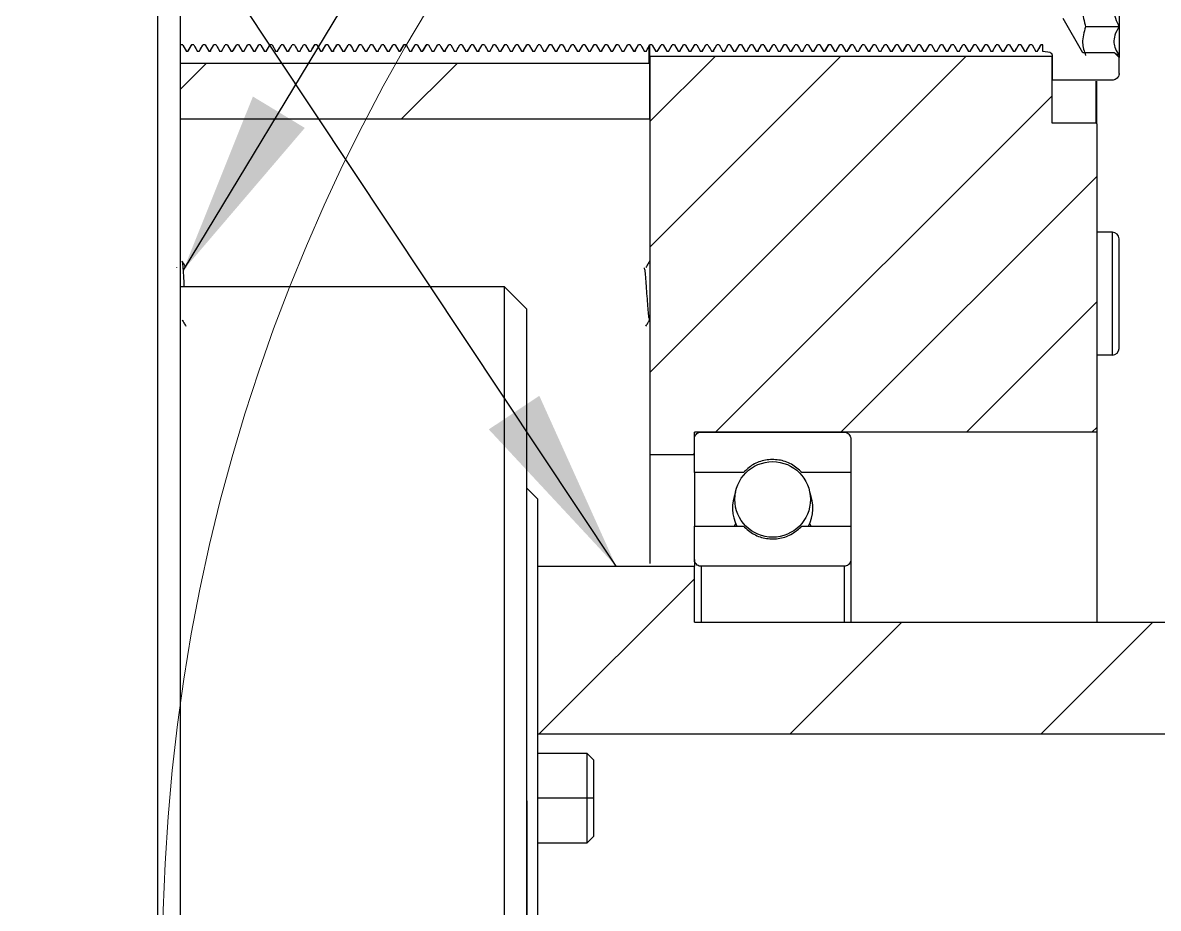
# Model space of a CAD drawing. Header units: millimetres. Extents: x -48 to 1187, y 2 to 839.
# Drawn here: x 652.18 to 672.51, y 746.84 to 762.69 of the extents above; entities that cross this region are included whole.
import ezdxf

# ---------------------------------------------------------------- set-up
doc = ezdxf.new("R2010")
doc.units = ezdxf.units.MM
doc.dimstyles.new('SLDDIMSTYLE0', dxfattribs={"dimtxt": 0.18, "dimasz": 3.302, "dimexe": 0, "dimexo": 0.0625, "dimgap": 0, "dimtad": 0, "dimtih": 1, "dimtoh": 1, "dimdec": 0, "dimrnd": 1e-09, "dimzin": 0, "dimdsep": 46, "dimtxsty": 'Standard', "dimsah": 1, "dimcen": 0.09, "dimadec": 0, "dimazin": 0, "dimtfac": 3.302, "dimtdec": 0, "dimtofl": 0, "dimtmove": 0, "dimatfit": 3, "dimfxl": 0, "dimfrac": 2, "dimtolj": 1, "dimtzin": 0, "dimarcsym": 0})

# ---------------------------------------------------------------- blocks, each defined once
blk = doc.blocks.new('SW_HATCH_0')
at = {"color": 0, "linetype": 'Continuous', "lineweight": 18}
for p, q in [((17.653, 242.159), (12, 236.506)), ((15.408, 242.159), (12, 238.751)), ((13.163, 242.159), (12, 240.997)), ((4.063, 242.039), (3.6, 241.577)), ((8.553, 242.039), (7.553, 241.039)), ((19.2, 241.461), (13.178, 235.439)), ((20, 240.016), (15.423, 235.439)), ((20, 237.771), (17.668, 235.439)), ((20, 235.526), (19.913, 235.439)), ((12.8, 235.061), (12.778, 235.039)), ((12.8, 232.816), (10.023, 230.039)), ((16.513, 232.039), (14.513, 230.039)), ((21.003, 232.039), (19.003, 230.039))]:
    blk.add_line(p, q, dxfattribs=at)

msp = doc.modelspace()

# ---------------------------------------------------------------- linework, layer by layer
at = {"color": 7, "linetype": 'Continuous', "lineweight": 25}
for p, q in [((671.804446, 763.278548), (671.804446, 762.619202)), ((671.158749, 762.150956), (670.804446, 762.764627)), ((671.804446, 762.619202), (671.204446, 762.619202)), ((671.804446, 762.619202), (671.804446, 762.105281)), ((655.046298, 762.293527), (655.006831, 762.293527)), ((655.046308, 762.292901), (655.112299, 762.178449)), ((655.140815, 762.179227), (655.112289, 762.179227)), ((655.140819, 762.178572), (655.20681, 762.293)), ((655.246323, 762.293527), (655.206806, 762.293527)), ((655.340833, 762.179227), (655.312314, 762.179227)), ((655.446347, 762.293527), (655.406824, 762.293527)), ((655.446326, 762.294305), (655.512317, 762.180194)), ((655.540868, 762.179227), (655.512339, 762.179227)), ((655.540846, 762.180173), (655.606837, 762.294288)), ((655.646321, 762.293527), (655.606859, 762.293527)), ((655.740846, 762.179227), (655.712282, 762.179227)), ((655.74081, 762.179328), (655.806801, 762.293608)), ((655.793233, 762.270111), (655.807038, 762.293527)), ((655.846302, 762.293527), (655.8068, 762.293527)), ((655.846337, 762.292846), (655.912328, 762.17838)), ((655.940814, 762.179227), (655.912293, 762.179227)), ((655.940847, 762.178305), (656.006838, 762.292785)), ((656.046329, 762.293527), (656.006806, 762.293527)), ((656.046347, 762.294055), (656.112338, 762.179884)), ((656.140842, 762.179227), (656.112355, 762.179227)), ((656.140865, 762.179758), (656.206856, 762.293954)), ((656.246398, 762.293527), (656.206867, 762.293527)), ((656.246302, 762.294048), (656.312293, 762.179875)), ((656.340925, 762.179227), (656.312304, 762.179227)), ((656.34082, 762.179983), (656.406812, 762.294135)), ((656.392486, 762.269354), (656.406834, 762.293663)), ((656.446297, 762.293527), (656.406826, 762.293527)), ((656.446312, 762.29284), (656.512303, 762.178373)), ((656.540813, 762.179227), (656.512288, 762.179227)), ((656.540822, 762.178477), (656.606813, 762.292923)), ((656.646327, 762.293527), (656.606804, 762.293527)), ((656.646353, 762.293485), (656.712345, 762.179175)), ((656.740837, 762.179227), (656.712318, 762.179227)), ((656.846343, 762.293527), (656.806828, 762.293527)), ((656.846322, 762.294304), (656.912313, 762.180193)), ((656.940864, 762.179227), (656.912334, 762.179227)), ((657.006562, 762.293841), (657.006771, 762.294195)), ((657.046313, 762.293527), (657.006855, 762.293527)), ((657.140838, 762.179227), (657.11228, 762.179227)), ((657.195583, 762.274076), (657.20705, 762.293527)), ((657.246305, 762.293527), (657.206797, 762.293527)), ((657.246341, 762.292908), (657.312332, 762.178458)), ((657.340816, 762.179227), (657.312296, 762.179227)), ((657.446329, 762.293527), (657.406808, 762.293527)), ((657.446344, 762.294122), (657.512335, 762.179967)), ((657.540843, 762.179227), (657.512354, 762.179227)), ((657.540862, 762.179855), (657.606854, 762.294032)), ((657.646387, 762.293527), (657.60687, 762.293527)), ((657.6463, 762.293972), (657.712291, 762.17978)), ((657.740871, 762.179227), (657.7123, 762.179227)), ((657.740818, 762.179903), (657.806809, 762.294071)), ((657.791145, 762.266971), (657.80688, 762.293634)), ((657.846296, 762.293527), (657.806821, 762.293527)), ((657.846316, 762.292793), (657.912307, 762.178315)), ((657.940812, 762.179227), (657.912287, 762.179227)), ((657.940826, 762.178396), (658.006817, 762.292858)), ((658.046331, 762.293527), (658.006803, 762.293527)), ((658.140841, 762.179227), (658.112322, 762.179227)), ((658.140868, 762.179134), (658.20686, 762.293452)), ((658.246338, 762.293527), (658.206832, 762.293527)), ((658.340859, 762.179227), (658.31233, 762.179227)), ((658.404087, 762.289563), (658.4066, 762.293817)), ((658.446306, 762.293527), (658.406851, 762.293527)), ((658.446297, 762.293272), (658.512288, 762.17891)), ((658.540831, 762.179227), (658.512278, 762.179227)), ((658.598534, 762.279081), (658.60705, 762.293527)), ((658.646307, 762.293527), (658.606795, 762.293527)), ((658.646344, 762.292982), (658.712335, 762.17855)), ((658.740819, 762.179227), (658.712299, 762.179227)), ((658.740855, 762.178431), (658.806846, 762.292887)), ((658.84633, 762.293527), (658.80681, 762.293527)), ((658.846341, 762.294179), (658.912332, 762.180038)), ((658.940844, 762.179227), (658.912353, 762.179227)), ((658.94086, 762.179941), (659.006851, 762.294102)), ((659.046352, 762.293527), (659.00687, 762.293527)), ((659.046298, 762.293889), (659.112289, 762.179676)), ((659.140906, 762.179227), (659.112295, 762.179227)), ((659.140815, 762.179811), (659.206807, 762.293997)), ((659.190302, 762.26544), (659.206874, 762.293527)), ((659.246296, 762.293527), (659.206816, 762.293527)), ((659.24632, 762.292762), (659.312311, 762.178277)), ((659.340812, 762.179227), (659.312287, 762.179227)), ((659.340829, 762.178331), (659.406821, 762.292806)), ((659.446335, 762.293527), (659.406803, 762.293527)), ((659.446353, 762.293686), (659.512344, 762.179425)), ((659.540845, 762.179227), (659.512326, 762.179227)), ((659.540869, 762.179261), (659.60686, 762.293554)), ((659.646334, 762.293527), (659.606836, 762.293527)), ((659.740855, 762.179227), (659.712325, 762.179227)), ((659.740835, 762.180184), (659.806826, 762.294297)), ((659.8015, 762.285087), (659.80664, 762.293789)), ((659.846304, 762.293527), (659.806846, 762.293527)), ((659.846299, 762.293174), (659.91229, 762.178789)), ((659.940823, 762.179227), (659.912295, 762.179227)), ((660.001956, 762.284904), (660.007039, 762.293527)), ((660.046311, 762.293527), (660.006794, 762.293527)), ((660.046347, 762.293066), (660.112338, 762.178654)), ((660.140822, 762.179227), (660.112302, 762.179227)), ((660.140858, 762.178519), (660.206849, 762.292957)), ((660.246331, 762.293527), (660.206813, 762.293527)), ((660.246338, 762.294227), (660.312329, 762.180096)), ((660.340845, 762.179227), (660.31235, 762.179227)), ((660.340857, 762.180016), (660.406848, 762.294162)), ((660.446345, 762.293527), (660.406869, 762.293527)), ((660.540997, 762.179227), (660.512291, 762.179227)), ((660.540813, 762.17971), (660.606805, 762.293916)), ((660.590002, 762.264837), (660.606926, 762.293527)), ((660.646297, 762.293527), (660.606812, 762.293527)), ((660.740811, 762.179227), (660.712288, 762.179227)), ((660.740834, 762.178286), (660.806825, 762.29277)), ((660.846339, 762.293527), (660.806803, 762.293527)), ((660.846352, 762.293782), (660.912344, 762.179544)), ((660.940849, 762.179227), (660.91233, 762.179227)), ((660.940869, 762.179385), (661.00686, 762.293655)), ((661.046424, 762.293527), (661.00684, 762.293527)), ((661.046311, 762.294234), (661.112303, 762.180106)), ((661.14085, 762.179227), (661.11232, 762.179227)), ((661.140831, 762.18016), (661.206822, 762.294278)), ((661.199047, 762.280832), (661.206684, 762.293762)), ((661.246301, 762.293527), (661.206842, 762.293527)), ((661.246301, 762.293082), (661.312292, 762.178674)), ((661.34082, 762.179227), (661.312292, 762.179227)), ((661.340813, 762.178827), (661.406805, 762.293205)), ((661.446314, 762.293527), (661.406811, 762.293527)), ((661.446349, 762.293157), (661.51234, 762.178768)), ((661.540825, 762.179227), (661.512306, 762.179227)), ((661.540861, 762.17862), (661.606852, 762.293038)), ((661.646331, 762.293527), (661.606816, 762.293527)), ((661.646334, 762.294263), (661.712325, 762.180142)), ((661.740846, 762.179227), (661.712347, 762.179227)), ((661.740854, 762.180079), (661.806845, 762.294213)), ((661.84632, 762.293527), (661.806866, 762.293527)), ((661.940862, 762.179227), (661.912288, 762.179227)), ((661.940812, 762.179601), (662.006803, 762.293828)), ((661.990281, 762.265229), (662.006971, 762.293527)), ((662.046298, 762.293527), (662.006808, 762.293527)), ((662.046328, 762.292759), (662.112319, 762.178272)), ((662.140812, 762.179227), (662.112289, 762.179227)), ((662.140838, 762.178264), (662.206829, 762.292752)), ((662.246342, 762.293527), (662.206803, 762.293527)), ((662.246351, 762.293873), (662.312342, 762.179657)), ((662.340853, 762.179227), (662.312333, 762.179227)), ((662.340868, 762.179506), (662.406859, 762.293752)), ((662.446418, 762.293527), (662.406844, 762.293527)), ((662.446308, 762.294189), (662.512299, 762.180049)), ((662.540846, 762.179227), (662.512315, 762.179227)), ((662.540828, 762.180121), (662.606819, 762.294246)), ((662.596774, 762.276875), (662.606729, 762.293732)), ((662.646299, 762.293527), (662.606837, 762.293527)), ((662.646304, 762.292997), (662.712295, 762.178568)), ((662.740817, 762.179227), (662.712291, 762.179227)), ((662.740816, 762.17871), (662.806807, 762.293111)), ((662.846318, 762.293527), (662.806808, 762.293527)), ((662.846351, 762.293254), (662.912342, 762.178888)), ((662.940828, 762.179227), (662.912309, 762.179227)), ((662.940864, 762.178731), (663.006855, 762.293128)), ((663.046352, 762.293527), (663.00682, 762.293527)), ((663.046331, 762.294289), (663.112322, 762.180174)), ((663.140846, 762.179227), (663.112344, 762.179227)), ((663.140851, 762.180129), (663.206842, 762.294253)), ((663.24633, 762.293527), (663.206863, 762.293527)), ((663.340855, 762.179227), (663.312285, 762.179227)), ((663.391167, 762.266666), (663.407007, 762.293527)), ((663.394446, 761.964627), (663.394446, 762.265611)), ((663.404446, 762.084627), (663.404446, 762.288542)), ((663.446299, 762.293527), (663.406804, 762.293527)), ((663.446332, 762.292786), (663.512323, 762.178306)), ((663.540813, 762.179227), (663.51229, 762.179227)), ((663.646327, 762.293527), (663.606804, 762.293527)), ((663.646349, 762.293958), (663.71234, 762.179762)), ((663.740856, 762.179227), (663.712352, 762.179227)), ((663.740867, 762.179621), (663.806858, 762.293844)), ((663.84641, 762.293527), (663.806847, 762.293527)), ((663.846305, 762.294133), (663.912296, 762.17998)), ((663.940935, 762.179227), (663.91231, 762.179227)), ((663.940824, 762.180069), (664.006816, 762.294204)), ((663.994721, 762.273286), (664.006774, 762.2937)), ((664.046298, 762.293527), (664.006832, 762.293527)), ((664.046307, 762.292921), (664.112298, 762.178474)), ((664.140815, 762.179227), (664.112289, 762.179227)), ((664.140818, 762.178601), (664.206809, 762.293023)), ((664.246322, 762.293527), (664.206806, 762.293527)), ((664.246352, 762.293354), (664.312344, 762.179012)), ((664.340832, 762.179227), (664.312313, 762.179227)), ((664.340866, 762.178849), (664.406857, 762.293223)), ((664.446348, 762.293527), (664.406823, 762.293527)), ((664.540846, 762.179227), (664.51234, 762.179227)), ((664.646323, 762.293527), (664.60686, 762.293527)), ((664.646295, 762.293503), (664.712286, 762.179198)), ((664.740848, 762.179227), (664.712282, 762.179227)), ((664.74081, 762.179363), (664.806801, 762.293636)), ((664.792689, 762.2692), (664.807033, 762.293527)), ((664.846301, 762.293527), (664.806801, 762.293527)), ((664.846336, 762.29283), (664.912327, 762.178361)), ((664.940814, 762.179227), (664.912292, 762.179227)), ((664.940846, 762.178293), (665.006837, 762.292775)), ((665.046328, 762.293527), (665.006805, 762.293527)), ((665.046347, 762.294035), (665.112338, 762.179858)), ((665.140842, 762.179227), (665.112355, 762.179227)), ((665.140865, 762.179729), (665.206856, 762.293931)), ((665.246464, 762.293527), (665.206864, 762.293527)), ((665.246303, 762.294068), (665.312294, 762.179899)), ((665.340928, 762.179227), (665.312306, 762.179227)), ((665.340821, 762.180004), (665.406812, 762.294152)), ((665.392934, 762.270145), (665.406821, 762.293671)), ((665.446297, 762.293527), (665.406827, 762.293527)), ((665.446311, 762.292856), (665.512302, 762.178393)), ((665.540814, 762.179227), (665.512288, 762.179227)), ((665.540821, 762.178502), (665.606812, 762.292944)), ((665.646326, 762.293527), (665.606805, 762.293527)), ((665.646353, 762.293456), (665.712344, 762.179139)), ((665.740836, 762.179227), (665.712317, 762.179227)), ((665.740867, 762.178972), (665.806858, 762.293322)), ((665.846344, 762.293527), (665.806827, 762.293527)), ((665.846323, 762.294306), (665.912314, 762.180195)), ((665.940865, 762.179227), (665.912336, 762.179227)), ((666.046315, 762.293527), (666.006856, 762.293527)), ((666.140841, 762.179227), (666.11228, 762.179227)), ((666.14081, 762.179238), (666.206801, 762.293536)), ((666.194858, 762.27285), (666.207048, 762.293527)), ((666.246304, 762.293527), (666.206798, 762.293527)), ((666.24634, 762.292889), (666.312331, 762.178435)), ((666.340816, 762.179227), (666.312295, 762.179227)), ((666.34085, 762.178342), (666.406841, 762.292815)), ((666.446329, 762.293527), (666.406807, 762.293527)), ((666.446345, 762.294104), (666.512336, 762.179944)), ((666.540843, 762.179227), (666.512355, 762.179227)), ((666.540863, 762.179829), (666.606854, 762.294011)), ((666.64639, 762.293527), (666.60687, 762.293527)), ((666.6463, 762.293994), (666.712291, 762.179808)), ((666.740919, 762.179227), (666.712301, 762.179227)), ((666.740818, 762.179926), (666.80681, 762.29409)), ((666.791473, 762.267558), (666.806867, 762.293642)), ((666.846296, 762.293527), (666.806822, 762.293527)), ((666.846314, 762.292805), (666.912306, 762.178329)), ((666.940812, 762.179227), (666.912287, 762.179227)), ((666.940825, 762.178417), (667.006816, 762.292875)), ((667.04633, 762.293527), (667.006803, 762.293527)), ((667.14084, 762.179227), (667.112321, 762.179227)), ((667.24634, 762.293527), (667.206831, 762.293527)), ((667.340861, 762.179227), (667.312331, 762.179227)), ((667.34084, 762.180195), (667.406831, 762.294306)), ((667.404833, 762.290851), (667.406589, 762.293824)), ((667.446308, 762.293527), (667.406852, 762.293527)), ((667.446297, 762.2933), (667.512288, 762.178945)), ((667.540833, 762.179227), (667.512279, 762.179227)), ((667.597652, 762.277582), (667.607051, 762.293527)), ((667.646307, 762.293527), (667.606796, 762.293527)), ((667.646343, 762.29296), (667.712334, 762.178523)), ((667.740818, 762.179227), (667.712298, 762.179227)), ((667.740854, 762.178409), (667.806845, 762.292869)), ((667.84633, 762.293527), (667.806809, 762.293527)), ((667.846342, 762.294164), (667.912333, 762.180019)), ((667.940844, 762.179227), (667.912353, 762.179227)), ((667.940861, 762.179918), (668.006852, 762.294083)), ((668.046353, 762.293527), (668.00687, 762.293527)), ((668.046298, 762.293913), (668.112289, 762.179706)), ((668.140909, 762.179227), (668.112297, 762.179227)), ((668.140816, 762.179838), (668.206807, 762.294019)), ((668.190485, 762.265778), (668.206859, 762.293527)), ((668.246296, 762.293527), (668.206818, 762.293527)), ((668.246318, 762.292769), (668.31231, 762.178285)), ((668.340812, 762.179227), (668.312287, 762.179227)), ((668.340828, 762.178348), (668.406819, 762.292819)), ((668.446334, 762.293527), (668.406803, 762.293527)), ((668.446353, 762.293658), (668.512345, 762.17939)), ((668.540844, 762.179227), (668.512325, 762.179227)), ((668.540869, 762.179225), (668.60686, 762.293526)), ((668.646335, 762.293527), (668.606835, 762.293527)), ((668.646316, 762.294277), (668.712307, 762.180158)), ((668.740856, 762.179227), (668.712326, 762.179227)), ((668.740836, 762.180189), (668.806827, 762.294301)), ((668.802214, 762.286324), (668.806629, 762.293797)), ((668.846304, 762.293527), (668.806848, 762.293527)), ((668.940826, 762.179227), (668.912295, 762.179227)), ((669.000955, 762.2832), (669.007043, 762.293527)), ((669.04631, 762.293527), (669.006794, 762.293527)), ((669.046346, 762.293042), (669.112337, 762.178624)), ((669.140821, 762.179227), (669.112301, 762.179227)), ((669.140857, 762.178493), (669.206848, 762.292936)), ((669.246331, 762.293527), (669.206812, 762.293527)), ((669.340845, 762.179227), (669.312351, 762.179227)), ((669.340858, 762.179996), (669.406849, 762.294146)), ((669.446347, 762.293527), (669.406869, 762.293527)), ((669.540871, 762.179227), (669.512293, 762.179227)), ((669.540814, 762.17974), (669.606805, 762.29394)), ((669.590029, 762.264908), (669.606912, 762.293527)), ((669.646297, 762.293527), (669.606813, 762.293527)), ((669.646323, 762.292752), (669.712314, 762.178263)), ((669.740811, 762.179227), (669.712288, 762.179227)), ((669.740832, 762.178297), (669.806823, 762.292779)), ((669.846338, 762.293527), (669.806803, 762.293527)), ((669.846353, 762.293755), (669.912344, 762.179511)), ((669.940848, 762.179227), (669.912329, 762.179227)), ((670.04633, 762.293527), (670.006839, 762.293527)), ((670.046312, 762.294245), (670.112304, 762.180119)), ((670.140852, 762.179227), (670.112321, 762.179227)), ((670.140832, 762.180169), (670.206823, 762.294285)), ((670.199733, 762.282023), (670.206679, 762.293783)), ((670.246303, 762.293527), (670.206843, 762.293527)), ((670.246301, 762.293115), (670.312292, 762.178716)), ((670.340824, 762.179227), (670.312294, 762.179227)), ((670.340816, 762.178919), (670.406807, 762.293279)), ((670.441645, 762.293527), (670.406815, 762.293527)), ((670.441645, 762.179227), (670.441645, 762.293527)), ((670.571392, 762.156349), (670.441645, 762.179227)), ((670.604446, 762.116957), (670.604446, 761.664627)), ((671.725297, 762.150956), (671.158749, 762.150956)), ((671.804446, 762.071807), (671.725297, 762.150956)), ((671.804446, 762.105281), (671.804446, 762.071807)), ((663.394446, 761.964627), (655.004446, 761.964627)), ((663.404446, 761.954627), (663.394446, 761.964627)), ((663.404446, 762.084627), (663.404446, 754.964627)), ((670.604446, 762.084627), (663.404446, 762.084627)), ((663.404446, 760.964627), (663.404446, 761.954627)), ((670.604446, 760.894427), (670.604446, 762.084627)), ((671.804446, 761.784627), (671.804446, 762.071807)), ((671.684446, 761.664627), (670.604446, 761.664627)), ((671.394446, 760.894427), (671.394446, 761.646407)), ((671.404446, 760.884427), (671.404446, 761.64607)), ((663.404446, 760.964627), (655.004446, 760.964627)), ((671.394446, 760.894427), (670.604446, 760.894427)), ((671.404446, 760.884427), (671.394446, 760.894427)), ((671.404446, 760.884427), (671.404446, 755.364627)), ((671.684446, 758.944021), (671.404446, 758.944021)), ((671.684446, 756.744021), (671.684446, 758.944021)), ((671.804446, 756.864021), (671.804446, 758.824021)), ((654.938199, 758.315121), (654.93539, 758.310294)), ((660.804446, 757.964627), (655.004446, 757.964627)), ((661.204446, 757.564627), (660.804446, 757.964627)), ((671.684446, 756.744021), (671.404446, 756.744021)), ((671.404446, 755.364627), (664.204446, 755.364627)), ((664.204446, 754.964627), (664.204446, 755.364627)), ((664.204446, 754.644627), (664.204446, 755.244627)), ((664.324446, 755.364627), (666.884446, 755.364627)), ((667.004446, 755.244627), (667.004446, 754.644627)), ((663.404446, 754.964627), (664.204446, 754.964627)), ((665.081282, 754.644627), (664.204446, 754.644627)), ((667.004446, 754.644627), (666.127609, 754.644627)), ((661.404446, 754.164627), (661.204446, 754.364627)), ((664.204446, 753.684627), (665.081282, 753.684627)), ((664.204446, 753.084627), (664.204446, 753.684627)), ((666.127609, 753.684627), (667.004446, 753.684627)), ((667.004446, 753.684627), (667.004446, 753.084627)), ((661.404446, 752.964627), (664.204446, 752.964627)), ((664.204446, 753.084627), (664.204446, 752.964627)), ((664.204446, 753.020494), (664.204446, 752.964627)), ((664.204446, 751.964627), (664.204446, 752.964627)), ((666.884446, 752.964627), (664.324446, 752.964627)), ((664.324446, 752.964627), (664.324446, 751.964627)), ((666.884446, 752.964627), (666.884446, 751.964627)), ((667.004446, 753.084627), (667.004446, 751.964627)), ((664.204446, 751.964627), (686.794446, 751.964627)), ((661.404446, 749.964627), (686.904446, 749.964627)), ((662.284446, 749.614627), (661.404446, 749.614627)), ((662.404446, 749.494627), (662.284446, 749.614627)), ((662.284446, 748.814627), (661.404446, 748.814627)), ((662.404446, 748.814627), (662.284446, 748.814627)), ((662.284446, 748.014627), (662.404446, 748.134627)), ((661.404446, 748.014627), (662.284446, 748.014627))]:
    msp.add_line(p, q, dxfattribs=at)
at = {"color": 7, "linetype": 'Continuous', "lineweight": 25, "flags": 128}
for points in [[(655.246353, 762.293383), (655.265161, 762.260796), (655.283969, 762.22821), (655.312344, 762.179048)], [(655.340866, 762.178883), (655.35967, 762.211472), (655.378474, 762.244061), (655.406857, 762.29325)], [(655.646295, 762.293475), (655.665106, 762.26089), (655.683917, 762.228305), (655.712286, 762.179162)], [(656.740868, 762.179008), (656.759675, 762.211595), (656.778482, 762.244182), (656.806859, 762.29335)], [(656.940842, 762.180191), (656.959678, 762.212762), (656.978514, 762.245332), (657.006833, 762.294303)], [(657.046296, 762.293373), (657.065104, 762.260786), (657.083911, 762.228199), (657.112287, 762.179035)], [(657.14081, 762.179202), (657.159622, 762.211787), (657.178434, 762.244371), (657.206801, 762.293507)], [(657.340851, 762.178359), (657.359643, 762.210955), (657.378434, 762.243551), (657.406842, 762.292828)], [(658.046354, 762.293586), (658.065168, 762.261004), (658.083982, 762.228421), (658.112345, 762.179301)], [(658.246318, 762.294292), (658.265154, 762.261722), (658.283989, 762.229151), (658.31231, 762.180178)], [(658.340839, 762.180195), (658.359674, 762.212765), (658.37851, 762.245336), (658.40683, 762.294306)], [(658.540811, 762.179075), (658.559619, 762.211662), (658.578428, 762.244248), (658.606802, 762.293405)], [(659.646315, 762.294269), (659.665149, 762.261698), (659.683984, 762.229127), (659.712306, 762.180149)], [(659.940812, 762.17895), (659.959618, 762.211537), (659.978423, 762.244125), (660.006803, 762.293304)], [(660.446296, 762.293799), (660.465117, 762.261219), (660.483937, 762.22864), (660.512287, 762.179565)], [(660.646324, 762.29275), (660.665113, 762.260153), (660.683902, 762.227556), (660.712315, 762.178262)], [(661.846295, 762.293704), (661.865113, 762.261123), (661.883931, 762.228542), (661.912287, 762.179446)], [(663.246295, 762.293605), (663.26511, 762.261022), (663.283924, 762.228439), (663.312286, 762.179323)], [(663.340811, 762.179485), (663.359629, 762.212065), (663.378448, 762.244645), (663.406802, 762.293734)], [(663.540842, 762.178266), (663.559631, 762.210863), (663.57842, 762.243461), (663.606833, 762.292754)], [(664.446327, 762.294303), (664.465163, 762.261733), (664.483998, 762.229162), (664.512318, 762.180191)], [(664.540847, 762.180165), (664.559682, 762.212736), (664.578517, 762.245307), (664.606838, 762.294282)], [(665.940843, 762.180187), (665.959679, 762.212758), (665.978514, 762.245328), (666.006835, 762.2943)], [(666.046296, 762.293401), (666.065104, 762.260815), (666.083913, 762.228229), (666.112287, 762.179071)], [(667.046354, 762.293558), (667.065167, 762.260975), (667.08398, 762.228391), (667.112345, 762.179266)], [(667.140868, 762.179099), (667.159678, 762.211684), (667.178487, 762.24427), (667.206859, 762.293424)], [(667.246319, 762.294297), (667.265155, 762.261726), (667.28399, 762.229156), (667.312311, 762.180184)], [(667.540811, 762.179111), (667.55962, 762.211697), (667.57843, 762.244282), (667.606802, 762.293434)], [(668.846298, 762.293201), (668.865101, 762.260612), (668.883904, 762.228022), (668.91229, 762.178822)], [(668.940812, 762.178985), (668.959618, 762.211572), (668.978425, 762.244159), (669.006803, 762.293332)], [(669.246339, 762.294214), (669.265172, 762.261642), (669.284005, 762.22907), (669.31233, 762.180081)], [(669.446297, 762.293824), (669.465118, 762.261246), (669.483939, 762.228667), (669.512288, 762.179597)], [(669.940869, 762.179351), (669.959684, 762.211933), (669.978499, 762.244515), (670.00686, 762.293627)], [(671.404446, 755.364627), (671.404446, 755.290505), (671.404446, 755.069309), (671.404446, 754.704526), (671.404446, 754.20191), (671.404446, 753.569387), (671.404446, 752.816932), (671.404446, 751.964627)], [(663.404446, 754.964627), (663.404446, 754.893659), (663.404446, 754.681875), (663.404446, 754.332615), (663.404446, 753.851387), (663.404446, 753.24578), (663.404446, 753.012783)], [(664.204446, 754.644627), (664.204446, 754.570368), (664.204446, 754.348863), (664.204446, 753.983901), (664.204446, 753.684627)], [(667.004446, 754.644627), (667.004446, 754.570368), (667.004446, 754.348863), (667.004446, 753.983901), (667.004446, 753.684627)], [(664.939836, 753.733533), (664.939253, 753.732128), (664.921927, 753.685874)], [(666.285953, 753.688862), (666.269639, 753.732128), (666.269056, 753.733532)], [(667.004446, 753.084627), (667.004446, 752.850934), (667.004446, 752.102314), (667.004446, 751.964627)]]:
    msp.add_lwpolyline(points, dxfattribs=at)
at = {"color": 7, "linetype": 'Continuous', "lineweight": 18}
msp.add_circle((687.404448, 745.964627), 32.716026, dxfattribs=at)
at = {"color": 7, "linetype": 'Continuous', "lineweight": 25}
msp.add_circle((665.604446, 754.160891), 0.67612, dxfattribs=at)
for centre, radius, start, end in [((671.684446, 758.824021), 0.12, 360, 90), ((671.684446, 756.864021), 0.12, 270, 360), ((665.604446, 754.010469), 0.72, 157.2145602, 207.1680809), ((665.604446, 754.010469), 0.72, 332.4965371, 22.7854305)]:
    msp.add_arc(centre, radius, start, end, dxfattribs=at)
for points in [[(654.604446, 745.964627), (654.604446, 746.802384), (654.604446, 748.477897), (654.604446, 750.948164), (654.604446, 753.333162), (654.604446, 755.59208), (654.604446, 757.686279), (654.604446, 759.579884), (654.604446, 761.240649), (654.604446, 762.639585), (654.604446, 763.7549), (654.604446, 764.559499), (654.604446, 765.069521), (654.604446, 765.132925), (654.604446, 765.164627)], [(655.004446, 745.964627), (655.004446, 746.78493), (655.004446, 748.425537), (655.004446, 750.84434), (655.004446, 753.179651), (655.004446, 755.391508), (655.004446, 757.442077), (655.004446, 759.296232), (655.004446, 760.922399), (655.004446, 762.29219), (655.004446, 763.384269), (655.004446, 764.172106), (655.004446, 764.671502), (655.004446, 764.733585), (655.004446, 764.764627)], [(660.804446, 745.964627), (660.804446, 746.750021), (660.804446, 748.320809), (660.804446, 750.586402), (660.804446, 752.674552), (660.804446, 754.504207), (660.804446, 756.008068), (660.804446, 757.117094), (660.804446, 757.830645), (660.804446, 757.919966), (660.804446, 757.964627)], [(661.204446, 745.964627), (661.204446, 746.723841), (661.204446, 748.24227), (661.204446, 750.432343), (661.204446, 752.450888), (661.204446, 754.219555), (661.204446, 755.673287), (661.204446, 756.745345), (661.204446, 757.435111), (661.204446, 757.521455), (661.204446, 757.564627)], [(661.404446, 745.964627), (661.404446, 746.501313), (661.404446, 747.574685), (661.404446, 749.12284), (661.404446, 750.549743), (661.404446, 751.800007), (661.404446, 752.827645), (661.404446, 753.585479), (661.404446, 754.073073), (661.404446, 754.134109), (661.404446, 754.164627)], [(662.284446, 748.814627), (662.284446, 748.919456), (662.284446, 749.129116), (662.284446, 749.393552), (662.284446, 749.578551), (662.284446, 749.602602), (662.284446, 749.614627)], [(662.404446, 748.814627), (662.404446, 748.903732), (662.404446, 749.081942), (662.404446, 749.306713), (662.404446, 749.463962), (662.404446, 749.484405), (662.404446, 749.494627)], [(661.204446, 748.764627), (661.204446, 748.722539), (661.204446, 748.638362), (661.204446, 747.990864), (661.204446, 747.065338), (661.204446, 746.331531), (661.204446, 745.964627)], [(662.284446, 748.014627), (662.284446, 748.026652), (662.284446, 748.050703), (662.284446, 748.235702), (662.284446, 748.500138), (662.284446, 748.709797), (662.284446, 748.814627)], [(662.404446, 748.134627), (662.404446, 748.144848), (662.404446, 748.165291), (662.404446, 748.322541), (662.404446, 748.547311), (662.404446, 748.725522), (662.404446, 748.814627)]]:
    msp.add_open_spline(points, degree=3, dxfattribs=at)
for points, knots in [([(671.204446, 763.278548), (671.175855, 763.156228), (671.12429, 762.93562), (671.179741, 762.716727), (671.204446, 762.619202)], [0, 0, 0, 0, 0.554465399, 1, 1, 1, 1]), ([(671.804446, 763.278548), (671.774934, 763.215359), (671.720527, 763.098869), (671.704796, 762.92261), (671.735675, 762.763408), (671.780285, 762.669864), (671.804446, 762.619202)], [0, 0, 0, 0, 0.300011479, 0.553082737, 0.757953882, 1, 1, 1, 1]), ([(671.204446, 762.619202), (671.175855, 762.523861), (671.12429, 762.35191), (671.179741, 762.181296), (671.204446, 762.105281)], [0, 0, 0, 0, 0.5544653994, 1, 1, 1, 1]), ([(671.804446, 762.619202), (671.774934, 762.56995), (671.720527, 762.479153), (671.704796, 762.34177), (671.735675, 762.217682), (671.780285, 762.144769), (671.804446, 762.105281)], [0, 0, 0, 0, 0.300011479, 0.553082737, 0.757953882, 1, 1, 1, 1]), ([(655.143905, 762.180995), (655.155013, 762.200174), (655.176745, 762.237697), (655.198499, 762.275195), (655.209135, 762.293527)], [0, 0, 0, 0, 0.511114153, 1, 1, 1, 1]), ([(655.343543, 762.181444), (655.35466, 762.200623), (655.376318, 762.237988), (655.398011, 762.275345), (655.408569, 762.293527)], [0, 0, 0, 0, 0.513298315, 1, 1, 1, 1]), ([(655.548167, 762.199717), (655.547488, 762.195111), (655.545046, 762.178559), (655.542619, 762.178947), (655.540868, 762.179227)], [0, 0, 0, 0, 0.278225247, 1, 1, 1, 1]), ([(655.748142, 762.199003), (655.747639, 762.195354), (655.745197, 762.177639), (655.742772, 762.178524), (655.740846, 762.179227)], [0, 0, 0, 0, 0.205962928, 1, 1, 1, 1]), ([(655.943593, 762.18078), (655.954705, 762.199973), (655.976468, 762.237562), (655.998262, 762.275138), (656.008927, 762.293527)], [0, 0, 0, 0, 0.510620406, 1, 1, 1, 1]), ([(656.143691, 762.182411), (656.154811, 762.201564), (656.176319, 762.238607), (656.197861, 762.275641), (656.208265, 762.293527)], [0, 0, 0, 0, 0.517042517, 1, 1, 1, 1]), ([(656.348304, 762.199276), (656.34778, 762.195495), (656.345314, 762.177691), (656.342859, 762.17855), (656.340925, 762.179227)], [0, 0, 0, 0, 0.212426634, 1, 1, 1, 1]), ([(656.54385, 762.180882), (656.554957, 762.200064), (656.576707, 762.237624), (656.598479, 762.27516), (656.609133, 762.293527)], [0, 0, 0, 0, 0.510692766, 1, 1, 1, 1]), ([(656.743552, 762.181582), (656.75467, 762.200757), (656.776307, 762.238076), (656.797978, 762.275387), (656.808514, 762.293527)], [0, 0, 0, 0, 0.513835973, 1, 1, 1, 1]), ([(656.948163, 762.200895), (656.946964, 762.19386), (656.944525, 762.179542), (656.942098, 762.179333), (656.940864, 762.179227)], [0, 0, 0, 0, 0.491279744, 1, 1, 1, 1]), ([(657.148126, 762.19896), (657.147626, 762.195332), (657.145187, 762.177631), (657.142764, 762.17852), (657.140838, 762.179227)], [0, 0, 0, 0, 0.204979451, 1, 1, 1, 1]), ([(657.343572, 762.180849), (657.354685, 762.200042), (657.376437, 762.237607), (657.39822, 762.27516), (657.408874, 762.293527)], [0, 0, 0, 0, 0.510918261, 1, 1, 1, 1]), ([(657.543722, 762.182518), (657.554843, 762.201668), (657.576334, 762.238676), (657.597859, 762.275674), (657.608246, 762.293527)], [0, 0, 0, 0, 0.517449895, 1, 1, 1, 1]), ([(657.748199, 762.199232), (657.74768, 762.195471), (657.745228, 762.177683), (657.742792, 762.178546), (657.740871, 762.179227)], [0, 0, 0, 0, 0.211447816, 1, 1, 1, 1]), ([(657.943793, 762.180789), (657.954902, 762.199975), (657.976665, 762.237565), (657.998453, 762.275134), (658.00912, 762.293527)], [0, 0, 0, 0, 0.510404741, 1, 1, 1, 1]), ([(658.143566, 762.181721), (658.154684, 762.200893), (658.176299, 762.238166), (658.197949, 762.27543), (658.208462, 762.293527)], [0, 0, 0, 0, 0.514380435, 1, 1, 1, 1]), ([(658.348149, 762.199949), (658.346531, 762.191891), (658.344097, 762.179763), (658.341673, 762.179362), (658.340859, 762.179227)], [0, 0, 0, 0, 0.664515475, 1, 1, 1, 1]), ([(658.54811, 762.198917), (658.547613, 762.195309), (658.545176, 762.177623), (658.542757, 762.178516), (658.540831, 762.179227)], [0, 0, 0, 0, 0.204001823, 1, 1, 1, 1]), ([(658.743556, 762.180936), (658.75467, 762.200127), (658.776408, 762.237663), (658.798178, 762.275188), (658.808818, 762.293527)], [0, 0, 0, 0, 0.51127706, 1, 1, 1, 1]), ([(658.943755, 762.182613), (658.954876, 762.20176), (658.976353, 762.238737), (658.997863, 762.275703), (659.008234, 762.293527)], [0, 0, 0, 0, 0.51781089, 1, 1, 1, 1]), ([(659.148263, 762.199189), (659.147745, 762.195449), (659.145285, 762.177674), (659.142838, 762.178542), (659.140905, 762.179227)], [0, 0, 0, 0, 0.210395523, 1, 1, 1, 1]), ([(659.343743, 762.180729), (659.354852, 762.199919), (659.376625, 762.237528), (659.398423, 762.275117), (659.409099, 762.293527)], [0, 0, 0, 0, 0.5102358738, 1, 1, 1, 1]), ([(659.543583, 762.181861), (659.554701, 762.201029), (659.576294, 762.238255), (659.597923, 762.275473), (659.608414, 762.293527)], [0, 0, 0, 0, 0.514923321, 1, 1, 1, 1]), ([(659.748136, 762.19776), (659.746157, 762.18963), (659.743727, 762.179643), (659.741305, 762.179292), (659.740855, 762.179227)], [0, 0, 0, 0, 0.814058354, 1, 1, 1, 1]), ([(659.948093, 762.198874), (659.947599, 762.195286), (659.945165, 762.177615), (659.942749, 762.178512), (659.940823, 762.179227)], [0, 0, 0, 0, 0.203039379, 1, 1, 1, 1]), ([(660.143545, 762.181038), (660.15466, 762.200227), (660.176382, 762.237728), (660.198137, 762.275219), (660.20876, 762.293527)], [0, 0, 0, 0, 0.511688255, 1, 1, 1, 1]), ([(660.348097, 762.199003), (660.347588, 762.195306), (660.345158, 762.177655), (660.342749, 762.178533), (660.340845, 762.179227)], [0, 0, 0, 0, 0.209461106, 1, 1, 1, 1]), ([(660.548434, 762.19915), (660.547914, 762.195429), (660.545433, 762.177667), (660.542955, 762.178538), (660.540996, 762.179227)], [0, 0, 0, 0, 0.209468833, 1, 1, 1, 1]), ([(660.743699, 762.180699), (660.754809, 762.199891), (660.776586, 762.237509), (660.798389, 762.275109), (660.809069, 762.293527)], [0, 0, 0, 0, 0.5101756474, 1, 1, 1, 1]), ([(660.943603, 762.181999), (660.954722, 762.201163), (660.976294, 762.238343), (660.997901, 762.275515), (661.00837, 762.293527)], [0, 0, 0, 0, 0.515456466, 1, 1, 1, 1]), ([(661.148126, 762.194676), (661.145821, 762.187216), (661.143393, 762.17936), (661.140972, 762.179233), (661.14085, 762.179227)], [0, 0, 0, 0, 0.949564838, 1, 1, 1, 1]), ([(661.344006, 762.181289), (661.355117, 762.200462), (661.376804, 762.237888), (661.398512, 762.275287), (661.4091, 762.293527)], [0, 0, 0, 0, 0.512290518, 1, 1, 1, 1]), ([(661.543539, 762.181151), (661.554655, 762.200338), (661.576359, 762.2378), (661.598097, 762.275255), (661.608702, 762.293527)], [0, 0, 0, 0, 0.512143216, 1, 1, 1, 1]), ([(661.748107, 762.199075), (661.747595, 762.19535), (661.745162, 762.177666), (661.74275, 762.178538), (661.740846, 762.179227)], [0, 0, 0, 0, 0.210630553, 1, 1, 1, 1]), ([(661.948177, 762.199102), (661.947667, 762.195405), (661.945219, 762.177658), (661.942787, 762.178534), (661.940862, 762.179227)], [0, 0, 0, 0, 0.208316155, 1, 1, 1, 1]), ([(662.14366, 762.180697), (662.154771, 762.19989), (662.176548, 762.237508), (662.198353, 762.27511), (662.209033, 762.293527)], [0, 0, 0, 0, 0.510214011, 1, 1, 1, 1]), ([(662.343627, 762.182132), (662.354747, 762.201293), (662.376297, 762.238429), (662.397883, 762.275556), (662.408332, 762.293527)], [0, 0, 0, 0, 0.5159719944, 1, 1, 1, 1]), ([(662.548155, 762.199615), (662.547589, 762.195531), (662.545141, 762.177841), (662.542713, 762.178624), (662.540846, 762.179227)], [0, 0, 0, 0, 0.2308725524, 1, 1, 1, 1]), ([(662.743966, 762.181155), (662.755075, 762.200331), (662.776783, 762.237801), (662.798512, 762.275245), (662.809121, 762.293527)], [0, 0, 0, 0, 0.5117570361, 1, 1, 1, 1]), ([(662.943538, 762.181275), (662.954654, 762.200458), (662.976339, 762.23788), (662.998058, 762.275293), (663.008643, 762.293527)], [0, 0, 0, 0, 0.5126332708, 1, 1, 1, 1]), ([(663.148117, 762.199141), (663.147601, 762.19539), (663.145165, 762.177677), (663.14275, 762.178544), (663.140846, 762.179227)], [0, 0, 0, 0, 0.211759152, 1, 1, 1, 1]), ([(663.348162, 762.199059), (663.347655, 762.195383), (663.34521, 762.17765), (663.342781, 762.17853), (663.340855, 762.179227)], [0, 0, 0, 0, 0.207329248, 1, 1, 1, 1]), ([(663.543627, 762.180719), (663.554739, 762.199913), (663.576512, 762.237523), (663.598314, 762.275118), (663.60899, 762.293527)], [0, 0, 0, 0, 0.510341404, 1, 1, 1, 1]), ([(663.743653, 762.18226), (663.754773, 762.201417), (663.776304, 762.23851), (663.79787, 762.275595), (663.808298, 762.293527)], [0, 0, 0, 0, 0.516462391, 1, 1, 1, 1]), ([(663.948324, 762.199318), (663.947797, 762.195515), (663.945328, 762.177699), (663.942869, 762.178554), (663.940935, 762.179227)], [0, 0, 0, 0, 0.213480832, 1, 1, 1, 1]), ([(664.143919, 762.181029), (664.155027, 762.200207), (664.176755, 762.237719), (664.198503, 762.275205), (664.209133, 762.293527)], [0, 0, 0, 0, 0.511250513, 1, 1, 1, 1]), ([(664.343542, 762.181406), (664.354658, 762.200586), (664.376322, 762.237964), (664.398021, 762.275333), (664.408585, 762.293527)], [0, 0, 0, 0, 0.513149733, 1, 1, 1, 1]), ([(664.548126, 762.199199), (664.547607, 762.195427), (664.545169, 762.177685), (664.54275, 762.178548), (664.540846, 762.179227)], [0, 0, 0, 0, 0.212615347, 1, 1, 1, 1]), ([(664.748147, 762.199015), (664.747643, 762.195361), (664.7452, 762.177641), (664.742774, 762.178525), (664.740848, 762.179227)], [0, 0, 0, 0, 0.206239446, 1, 1, 1, 1]), ([(664.9436, 762.180763), (664.954712, 762.199957), (664.976478, 762.237551), (664.998274, 762.275133), (665.008942, 762.293527)], [0, 0, 0, 0, 0.510548886, 1, 1, 1, 1]), ([(665.143682, 762.182379), (665.154803, 762.201533), (665.176315, 762.238587), (665.197862, 762.275631), (665.208271, 762.293527)], [0, 0, 0, 0, 0.5169205707, 1, 1, 1, 1]), ([(665.348309, 762.199287), (665.347785, 762.1955), (665.345318, 762.177693), (665.342861, 762.178551), (665.340928, 762.179227)], [0, 0, 0, 0, 0.2126705089, 1, 1, 1, 1]), ([(665.543866, 762.180913), (665.554973, 762.200093), (665.576719, 762.237643), (665.598486, 762.275169), (665.609134, 762.293527)], [0, 0, 0, 0, 0.510796905, 1, 1, 1, 1]), ([(665.743549, 762.181543), (665.754667, 762.200719), (665.77631, 762.238051), (665.797987, 762.275375), (665.80853, 762.293527)], [0, 0, 0, 0, 0.51368395, 1, 1, 1, 1]), ([(665.948166, 762.200837), (665.947101, 762.194316), (665.94466, 762.179371), (665.942233, 762.179279), (665.940865, 762.179227)], [0, 0, 0, 0, 0.436402023, 1, 1, 1, 1]), ([(666.148131, 762.198973), (666.14763, 762.195338), (666.14519, 762.177633), (666.142766, 762.178521), (666.140841, 762.179227)], [0, 0, 0, 0, 0.2052557556, 1, 1, 1, 1]), ([(666.343577, 762.180828), (666.35469, 762.200021), (666.376445, 762.237593), (666.398232, 762.275153), (666.408889, 762.293527)], [0, 0, 0, 0, 0.5108281057, 1, 1, 1, 1]), ([(666.543713, 762.182489), (666.554834, 762.20164), (666.576329, 762.238657), (666.597859, 762.275665), (666.608251, 762.293527)], [0, 0, 0, 0, 0.51733995, 1, 1, 1, 1]), ([(666.74829, 762.199246), (666.747769, 762.195478), (666.745305, 762.177685), (666.742852, 762.178547), (666.740919, 762.179227)], [0, 0, 0, 0, 0.211741346, 1, 1, 1, 1]), ([(666.943809, 762.180812), (666.954917, 762.199997), (666.976677, 762.237579), (666.998461, 762.27514), (667.009125, 762.293527)], [0, 0, 0, 0, 0.510473115, 1, 1, 1, 1]), ([(667.143562, 762.181682), (667.15468, 762.200855), (667.1763, 762.23814), (667.197957, 762.275418), (667.208477, 762.293527)], [0, 0, 0, 0, 0.5142273553, 1, 1, 1, 1]), ([(667.348153, 762.200365), (667.346646, 762.192484), (667.34421, 762.179747), (667.341785, 762.179371), (667.340861, 762.179227)], [0, 0, 0, 0, 0.618781975, 1, 1, 1, 1]), ([(667.548115, 762.198929), (667.547617, 762.195316), (667.545179, 762.177625), (667.542759, 762.178517), (667.540833, 762.179227)], [0, 0, 0, 0, 0.204274653, 1, 1, 1, 1]), ([(667.74356, 762.18091), (667.754674, 762.200102), (667.776416, 762.237646), (667.79819, 762.275179), (667.808834, 762.293527)], [0, 0, 0, 0, 0.511170652, 1, 1, 1, 1]), ([(667.943746, 762.182587), (667.954867, 762.201735), (667.976347, 762.238721), (667.997861, 762.275695), (668.008237, 762.293527)], [0, 0, 0, 0, 0.517714521, 1, 1, 1, 1]), ([(668.148269, 762.199201), (668.147751, 762.195455), (668.14529, 762.177677), (668.142841, 762.178543), (668.140909, 762.179227)], [0, 0, 0, 0, 0.210668523, 1, 1, 1, 1]), ([(668.343757, 762.180743), (668.354866, 762.199931), (668.376636, 762.237536), (668.398432, 762.275121), (668.409106, 762.293527)], [0, 0, 0, 0, 0.510271877, 1, 1, 1, 1]), ([(668.543578, 762.181822), (668.554696, 762.200991), (668.576295, 762.23823), (668.59793, 762.275461), (668.608427, 762.293527)], [0, 0, 0, 0, 0.51477152, 1, 1, 1, 1]), ([(668.74814, 762.198474), (668.746258, 762.190283), (668.743826, 762.179699), (668.741404, 762.179314), (668.740856, 762.179227)], [0, 0, 0, 0, 0.773830137, 1, 1, 1, 1]), ([(668.948098, 762.198886), (668.947603, 762.195293), (668.945168, 762.177617), (668.942751, 762.178513), (668.940825, 762.179227)], [0, 0, 0, 0, 0.203307591, 1, 1, 1, 1]), ([(669.143547, 762.181008), (669.154662, 762.200197), (669.176389, 762.237708), (669.198148, 762.27521), (669.208777, 762.293527)], [0, 0, 0, 0, 0.511568002, 1, 1, 1, 1]), ([(669.348094, 762.198982), (669.347586, 762.195293), (669.345157, 762.177651), (669.342749, 762.178531), (669.340845, 762.179227)], [0, 0, 0, 0, 0.209079454, 1, 1, 1, 1]), ([(669.548195, 762.199157), (669.547681, 762.195433), (669.54523, 762.177669), (669.542795, 762.178539), (669.540871, 762.179227)], [0, 0, 0, 0, 0.209678723, 1, 1, 1, 1]), ([(669.743711, 762.180705), (669.75482, 762.199896), (669.776597, 762.237512), (669.798399, 762.275111), (669.809079, 762.293527)], [0, 0, 0, 0, 0.510182178, 1, 1, 1, 1]), ([(669.943597, 762.18196), (669.954716, 762.201126), (669.976294, 762.238319), (669.997907, 762.275504), (670.008382, 762.293527)], [0, 0, 0, 0, 0.515308209, 1, 1, 1, 1]), ([(670.148128, 762.195126), (670.145864, 762.18754), (670.143436, 762.179403), (670.141016, 762.179238), (670.140852, 762.179227)], [0, 0, 0, 0, 0.932339949, 1, 1, 1, 1]), ([(670.34402, 762.181388), (670.355131, 762.200559), (670.376802, 762.237952), (670.398496, 762.275317), (670.409067, 762.293527)], [0, 0, 0, 0, 0.512674045, 1, 1, 1, 1]), ([(670.571392, 762.156349), (670.575719, 762.155142), (670.584398, 762.152722), (670.594993, 762.14389), (670.602198, 762.132335), (670.604356, 762.122734), (670.604436, 762.117607), (670.604446, 762.116957)], [0, 0, 0, 0, 0.240139838, 0.48171996, 0.723300081, 0.964880202, 1, 1, 1, 1]), ([(671.804446, 762.105281), (671.784816, 762.114023), (671.751734, 762.128756), (671.732939, 762.144538), (671.725297, 762.150956)], [0, 0, 0, 0, 0.593362935, 1, 1, 1, 1]), ([(671.804446, 761.784627), (671.804282, 761.780014), (671.803642, 761.76197), (671.794338, 761.731116), (671.770532, 761.697725), (671.736916, 761.674229), (671.706347, 761.665344), (671.688681, 761.664765), (671.684446, 761.664627)], [0, 0, 0, 0, 0.073719103, 0.288366589, 0.503014074, 0.717661559, 0.932309044, 1, 1, 1, 1]), ([(655.104111, 758.310858), (655.092973, 758.32999), (655.070687, 758.368274), (655.048435, 758.406571), (655.037303, 758.425729)], [0, 0, 0, 0, 0.499739068, 1, 1, 1, 1]), ([(655.077406, 757.964627), (655.075487, 757.999654), (655.069401, 758.110737), (655.059141, 758.266036), (655.047722, 758.393893), (655.040471, 758.410617), (655.037392, 758.417717)], [0, 0, 0, 0, 0.143999552, 0.456674434, 0.76934972, 1, 1, 1, 1]), ([(663.303627, 758.304997), (663.306603, 758.29941), (663.313731, 758.286024), (663.325026, 758.184429), (663.337508, 758.029608), (663.350003, 757.844139), (663.362509, 757.658946), (663.375027, 757.503147), (663.387556, 757.394165), (663.395918, 757.380002), (663.400099, 757.372921)], [0, 0, 0, 0, 0.092859183, 0.222449081, 0.352039526, 0.481630521, 0.611222065, 0.740814159, 0.870406804, 1, 1, 1, 1]), ([(663.403076, 758.426839), (663.391963, 758.4077), (663.369748, 758.369439), (663.347501, 758.331181), (663.336382, 758.312061)], [0, 0, 0, 0, 0.500240115, 1, 1, 1, 1]), ([(655.035949, 757.376658), (655.047088, 757.357504), (655.06938, 757.319171), (655.091628, 757.28084), (655.10276, 757.261662)], [0, 0, 0, 0, 0.499677905, 1, 1, 1, 1]), ([(663.337551, 757.26282), (663.348661, 757.281939), (663.369997, 757.318658), (663.391356, 757.355339), (663.401594, 757.372921)], [0, 0, 0, 0, 0.52069037, 1, 1, 1, 1]), ([(664.204446, 755.244627), (664.2045, 755.24724), (664.20483, 755.263282), (664.211986, 755.292574), (664.23413, 755.327122), (664.266519, 755.352239), (664.29854, 755.363403), (664.318211, 755.364332), (664.324446, 755.364627)], [0, 0, 0, 0, 0.041776861, 0.256432047, 0.471087234, 0.68574242, 0.900397607, 1, 1, 1, 1]), ([(666.884446, 755.364627), (666.895907, 755.363663), (666.920838, 755.361566), (666.955952, 755.343721), (666.984583, 755.314671), (667.001629, 755.279839), (667.003576, 755.255501), (667.004446, 755.244627)], [0, 0, 0, 0, 0.182651028, 0.397313237, 0.611975447, 0.826637657, 1, 1, 1, 1]), ([(666.127609, 754.644627), (666.067898, 754.698111), (665.948445, 754.805105), (665.714412, 754.879184), (665.473268, 754.875629), (665.248468, 754.796884), (665.135278, 754.693801), (665.081282, 754.644627)], [0, 0, 0, 0, 0.203496915, 0.407093465, 0.610690015, 0.814286564, 1, 1, 1, 1]), ([(665.081282, 753.684627), (665.140994, 753.631143), (665.260447, 753.524149), (665.49448, 753.45007), (665.735624, 753.453625), (665.960424, 753.53237), (666.073614, 753.635453), (666.127609, 753.684627)], [0, 0, 0, 0, 0.2034969152, 0.4070934649, 0.6106900145, 0.8142865642, 1, 1, 1, 1]), ([(664.324446, 752.964627), (664.312985, 752.965591), (664.288054, 752.967688), (664.25294, 752.985533), (664.224309, 753.014582), (664.207263, 753.049415), (664.205316, 753.073753), (664.204446, 753.084627)], [0, 0, 0, 0, 0.182651028, 0.397313237, 0.611975447, 0.826637657, 1, 1, 1, 1]), ([(667.004446, 753.084627), (667.004392, 753.082013), (667.004061, 753.065972), (666.996906, 753.036679), (666.974762, 753.002132), (666.942373, 752.977015), (666.910352, 752.96585), (666.890681, 752.964921), (666.884446, 752.964627)], [0, 0, 0, 0, 0.041776861, 0.256432047, 0.471087234, 0.68574242, 0.900397607, 1, 1, 1, 1])]:
    msp.add_open_spline(points, degree=3, knots=knots, dxfattribs=at)

# ---------------------------------------------------------------- block references
at = {"color": 7, "linetype": 'Continuous', "lineweight": 18}
msp.add_blockref('SW_HATCH_0', (651.404446, 519.925139), dxfattribs=at)

# ---------------------------------------------------------------- leaders
at = {"color": 7, "linetype": 'Continuous', "lineweight": 0}
for points in [[(662.804446, 752.964627), (641.035354, 785.723535)], [(671.404446, 730.77863), (687.626263, 785.723535)], [(655.058606, 758.264712), (671.590909, 785.597273)]]:
    msp.add_leader(points, dimstyle='SLDDIMSTYLE0', dxfattribs=at)

doc.saveas('drawing.dxf')
